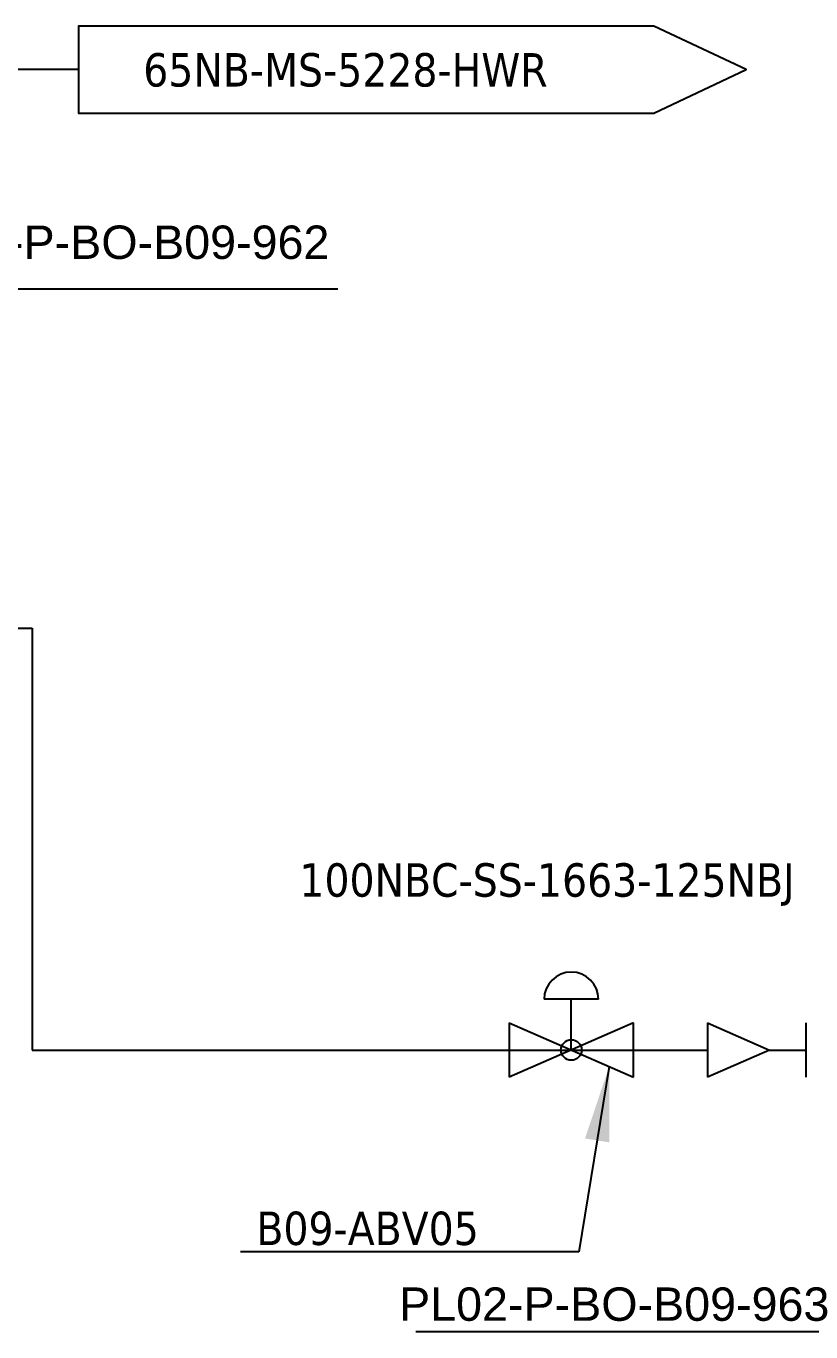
# Model space of a CAD drawing. Header units: millimetres. Extents: x 24306 to 29428, y 5751 to 9375.
# Drawn here: x 27105.7 to 27368.2, y 7222.7 to 7659.4 of the extents above; entities that cross this region are included whole.
import ezdxf

# ---------------------------------------------------------------- set-up
doc = ezdxf.new("R2010")
doc.units = ezdxf.units.MM
doc.layers.add('HW LINE', color=1, linetype='Continuous')
doc.layers.add('Reference', color=6, linetype='Continuous')
doc.dimstyles.new('ISO-25', dxfattribs={"dimtxt": 2.5, "dimasz": 2.5, "dimexe": 1.25, "dimexo": 0.625, "dimtad": 1, "dimtxsty": 'Standard', "dimcen": 2.5, "dimadec": 0, "dimazin": 0, "dimtfac": 1, "dimtmove": 0, "dimatfit": 3, "dimfxl": 1, "dimarcsym": 0})

msp = doc.modelspace()

# ---------------------------------------------------------------- linework, layer by layer
for p, q in [((26956.32, 7458), (27107.72, 7458)), ((27107.72, 7458), (27107.72, 7316.94)), ((27107.72, 7316.94), (27333.63, 7316.94)), ((27354.42, 7316.94), (27366.64, 7316.94))]:
    msp.add_line(p, q)
at = {"linetype": 'Continuous', "lineweight": -3}
for p, q in [((27297.19, 7333.91), (27278.99, 7333.91)), ((27288.09, 7316.94), (27288.09, 7333.91)), ((27308.89, 7326.06), (27267.3, 7307.82)), ((27267.3, 7326.06), (27308.89, 7307.82)), ((27267.3, 7326.06), (27267.3, 7307.82)), ((27308.89, 7307.82), (27308.89, 7326.06)), ((27333.63, 7326.06), (27354.42, 7316.94)), ((27333.63, 7326.06), (27333.63, 7307.82)), ((27366.64, 7307.82), (27366.64, 7326.06)), ((27354.42, 7316.94), (27333.63, 7307.82))]:
    msp.add_line(p, q, dxfattribs=at)
msp.add_circle((27288.09, 7316.94), 3.45)
msp.add_arc((27288.09, 7333.91), 9.1, 0, 180, dxfattribs=at)
at = {"layer": 'HW LINE'}
msp.add_line((27123.29, 7644.79), (26807.49, 7644.79), dxfattribs=at)
at = {"layer": 'Reference'}
msp.add_lwpolyline([(27315.75, 7659.35), (27123.29, 7659.35), (27123.29, 7630.24), (27315.75, 7630.24), (27346.55, 7644.79)], close=True, dxfattribs=at)

# ---------------------------------------------------------------- texts
at = {"insert": (27280.17, 7650.32), "char_height": 11.1664, "attachment_point": 3}
msp.add_mtext_dynamic_manual_height_columns('{\\fTahoma|b0|i0|c0|p34;65NB-MS-5228-HWR}', width=282.3154, gutter_width=8.96, heights=[0], dxfattribs=at)
at = {"char_height": 11.1664, "width": 777.1843}
for s, insert, attachment_point in [('{\\fArial|b0|i0|c0|p34;PL02-P-BO-B09-962}', (27063.27, 7592.66), 1), ('\\pxt9;{\\fTahoma|b0|i0|c0|p34;100NBC-SS-1663-125NBJ}', (27362.81, 7379.39), 3), ('{\\fTahoma|b0|i0|c0|p34;B09-ABV05}', (27182.77, 7262.9), 1), ('{\\fArial|b0|i0|c0|p34;PL02-P-BO-B09-963}', (27374.41, 7237.54), 3)]:
    msp.add_mtext(s, dxfattribs=dict(at, insert=insert, attachment_point=attachment_point))

# ---------------------------------------------------------------- leaders
at = {"linetype": 'Continuous', "lineweight": -3}
for points in [[(26962.21, 7552.48), (27054.8, 7571.46), (27209.97, 7571.46)], [(27300.76, 7311.38), (27290.65, 7249.4), (27177.41, 7249.4)], [(27401.67, 7296.34), (27377.79, 7222.68), (27236.14, 7222.68)]]:
    msp.add_leader(points, dimstyle='ISO-25', override={"dimscale": 10, "dimtad": 0}, dxfattribs=at)

doc.saveas('drawing.dxf')
